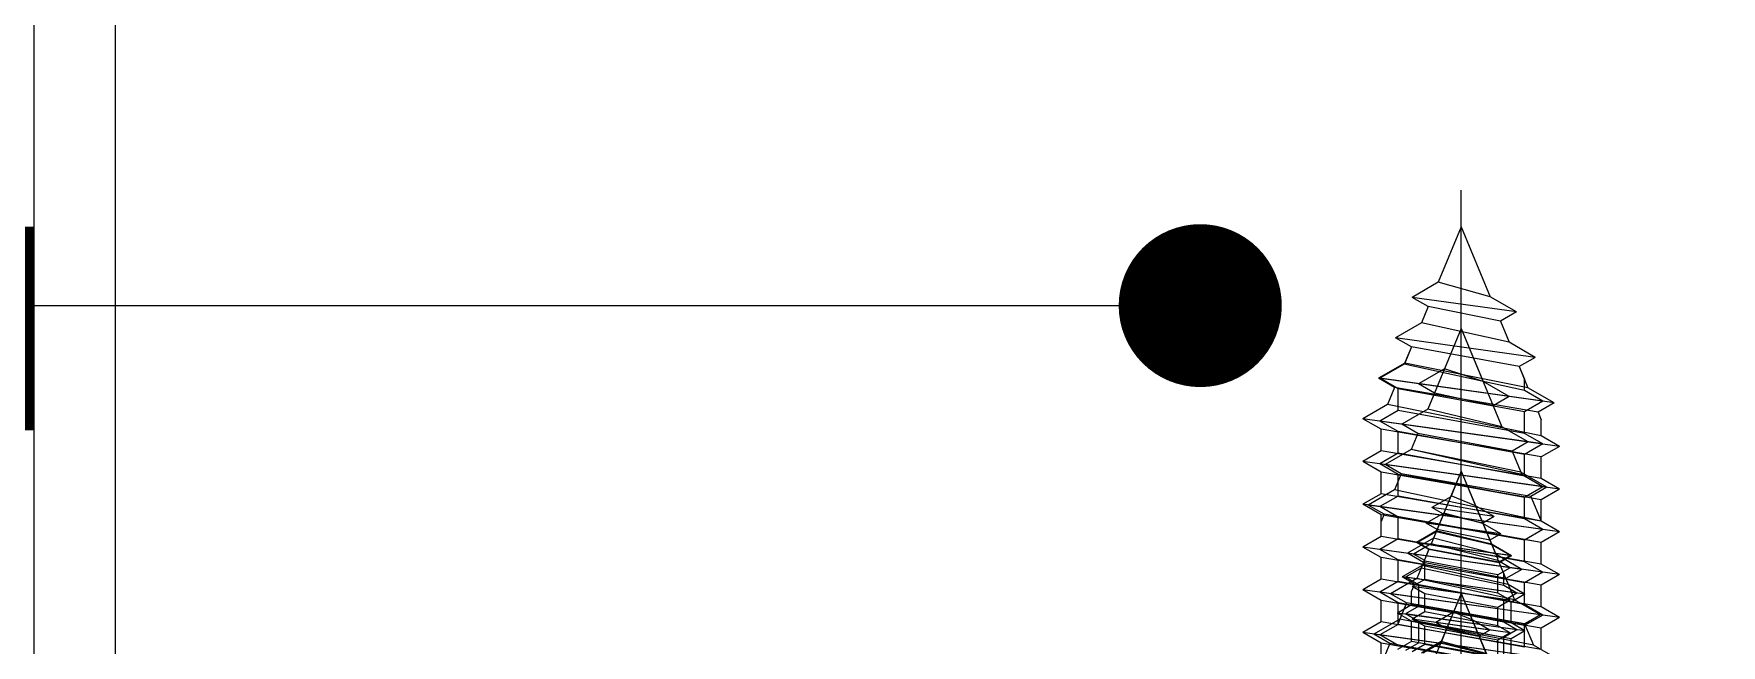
# Model space of a CAD drawing. Extents: x 198753 to 882193, y -399300 to 132460.
# Drawn here: x 345966.2 to 346131.7, y -186926.6 to -186866.5 of the extents above; entities that cross this region are included whole.
import ezdxf

# ---------------------------------------------------------------- set-up
doc = ezdxf.new("R2010")
doc.units = 0
doc.header["$LTSCALE"] = 1000
doc.header["$MEASUREMENT"] = 0
doc.linetypes.add('CENTER', pattern=[50.8, 31.75, -6.35, 6.35, -6.35])
doc.linetypes.add('DASH', pattern=[0.35, 0.25, -0.1])
for name, color, linetype in [('01-标注_符号', 200, 'Continuous'), ('A-SUR_保温', 222, 'Continuous'), ('D_铝板', 181, 'Continuous'), ('PJ', 4, 'Continuous'), ('ZX', 14, 'CENTER'), ('钢龙骨', 173, 'Continuous')]:
    doc.layers.add(name, color=color, linetype=linetype)

# ---------------------------------------------------------------- blocks, each defined once
blk = doc.blocks.new('A$C440A718A')
at = {"layer": '01-标注_符号', "const_width": 0.4}
blk.add_lwpolyline([(-1.6795, 39.9526, 1), (-1.2795, 39.9526, 1)], format="xyb", close=True, dxfattribs=at)
at = {"layer": '01-标注_符号'}
blk.add_lwpolyline([(-43.1882, 39.9526), (-1.4795, 39.9526)], dxfattribs=at)
blk = doc.blocks.new('盘头ST4.8×32')
at = {"layer": 'PJ'}
for p, q in [((29.005, 1.241), (29.565, -1.009)), ((29.895, 0.872), (29.005, 1.241)), ((30.203, 1.405), (29.895, 0.872)), ((29.895, 0.872), (30.268, -0.717)), ((30.203, 1.405), (30.576, -1.25)), ((30.203, 1.405), (30.704, 0.537)), ((30.704, 0.537), (31.083, -0.38)), ((32, 0), (30.704, 0.537)), ((30.268, -0.717), (29.565, -1.009)), ((30.268, -0.717), (30.576, -1.25)), ((31.077, -0.382), (30.576, -1.25)), ((32, 0), (31.077, -0.382)), ((29.565, -1.009), (29.064, -1.877))]:
    blk.add_line(p, q, dxfattribs=at)
at = {"layer": 'ZX', "ltscale": 0.25}
blk.add_line((-4.914, 0), (32.437, 0), dxfattribs=at)
blk = doc.blocks.new('盘头ST4.8×38')
at = {"layer": 'PJ'}
for p, q in [((28.815, 1.79), (29.489, -1.79)), ((28.815, 1.79), (29.711, 1.79)), ((30.063, 2.4), (29.711, 1.79)), ((29.711, 1.79), (30.385, -1.79)), ((30.063, 2.4), (30.737, -2.4)), ((30.063, 2.4), (30.415, 1.79)), ((30.415, 1.79), (31.089, -1.79)), ((30.415, 1.79), (31.311, 1.79)), ((31.663, 2.4), (31.311, 1.79)), ((31.311, 1.79), (31.985, -1.79)), ((31.663, 2.4), (32.337, -2.4)), ((31.663, 2.4), (32.015, 1.79)), ((32.015, 1.79), (32.689, -1.79)), ((32.015, 1.79), (32.911, 1.79)), ((33.263, 2.4), (32.911, 1.79)), ((32.911, 1.79), (33.585, -1.79)), ((33.263, 2.4), (33.93, -2.346)), ((33.263, 2.4), (33.615, 1.79)), ((33.615, 1.79), (34.431, -1.478)), ((33.615, 1.79), (33.679, 1.79)), ((34.621, 1.4), (33.679, 1.79)), ((34.928, 1.933), (34.621, 1.4)), ((34.928, 1.933), (35.442, -1.72)), ((34.928, 1.933), (35.429, 1.065)), ((34.621, 1.4), (35.134, -1.187)), ((38, 0), (35.429, 1.065)), ((35.429, 1.065), (35.943, -0.852)), ((38, 0), (35.943, -0.852)), ((34.431, -1.478), (33.93, -2.346)), ((35.134, -1.187), (34.431, -1.478)), ((35.134, -1.187), (35.442, -1.72)), ((35.943, -0.852), (35.442, -1.72)), ((29.489, -1.79), (29.137, -2.4)), ((29.489, -1.79), (30.385, -1.79)), ((30.385, -1.79), (30.737, -2.4)), ((31.089, -1.79), (30.737, -2.4)), ((31.089, -1.79), (31.985, -1.79)), ((31.985, -1.79), (32.337, -2.4)), ((32.689, -1.79), (32.337, -2.4)), ((32.689, -1.79), (33.609, -1.79)), ((33.609, -1.79), (33.93, -2.346))]:
    blk.add_line(p, q, dxfattribs=at)
at = {"layer": 'ZX', "ltscale": 0.25}
blk.add_line((-4.914, 0), (38.437, 0), dxfattribs=at)
blk = doc.blocks.new('盘头ST5.5×32')
at = {"layer": 'PJ'}
for p, q in [((29.028, 1.231), (29.616, -0.987)), ((32, 0), (29.028, 1.231)), ((32, 0), (29.616, -0.987)), ((29.616, -0.987), (29.082, -1.912))]:
    blk.add_line(p, q, dxfattribs=at)
at = {"layer": 'ZX', "ltscale": 0.25}
blk.add_line((-5.701, 0), (33.005, 0), dxfattribs=at)
blk = doc.blocks.new('盘头ST5.5×38')
at = {"layer": 'PJ'}
for p, q in [((30.216, 2.73), (29.844, 2.085)), ((30.216, 2.73), (30.997, -2.73)), ((30.216, 2.73), (30.589, 2.085)), ((32.016, 2.73), (31.644, 2.085)), ((32.016, 2.73), (32.797, -2.73)), ((32.016, 2.73), (32.389, 2.085)), ((28.789, 2.085), (29.57, -2.085)), ((28.789, 2.085), (29.844, 2.085)), ((29.844, 2.085), (30.625, -2.085)), ((30.589, 2.085), (31.37, -2.085)), ((30.589, 2.085), (31.644, 2.085)), ((31.644, 2.085), (32.425, -2.085)), ((32.389, 2.085), (33.234, -1.974)), ((32.389, 2.085), (32.966, 2.085)), ((33.536, 1.849), (32.966, 2.085)), ((33.861, 2.413), (33.536, 1.849)), ((33.536, 1.849), (34.176, -1.584)), ((33.861, 2.413), (34.502, -2.147)), ((33.861, 2.413), (34.391, 1.495)), ((34.391, 1.495), (35.032, -1.23)), ((35.447, 1.058), (34.391, 1.495)), ((35.772, 1.621), (35.447, 1.058)), ((35.447, 1.058), (35.888, -0.875)), ((35.772, 1.621), (36.216, -1.443)), ((35.772, 1.621), (36.302, 0.703)), ((38, 0), (36.302, 0.703)), ((36.302, 0.703), (36.799, -0.497)), ((36.75, -0.518), (36.216, -1.443)), ((38, 0), (36.75, -0.518)), ((34.176, -1.584), (33.234, -1.974)), ((34.176, -1.584), (34.502, -2.147)), ((35.032, -1.23), (34.502, -2.147)), ((35.888, -0.875), (35.032, -1.23)), ((35.888, -0.875), (36.216, -1.443)), ((29.57, -2.085), (29.197, -2.73)), ((29.57, -2.085), (30.625, -2.085)), ((30.625, -2.085), (30.997, -2.73)), ((31.37, -2.085), (30.997, -2.73)), ((31.37, -2.085), (32.425, -2.085)), ((32.425, -2.085), (32.797, -2.73)), ((33.234, -1.974), (32.797, -2.73))]:
    blk.add_line(p, q, dxfattribs=at)
at = {"layer": 'ZX', "ltscale": 0.25}
blk.add_line((-5.701, 0), (39.005, 0), dxfattribs=at)
blk = doc.blocks.new('盘头ST6.3×32')
at = {"layer": 'PJ'}
for p, q in [((32, 0), (29.054, 1.22)), ((29.054, 1.22), (29.637, -0.979)), ((32, 0), (29.637, -0.979)), ((29.637, -0.979), (29.075, -1.953))]:
    blk.add_line(p, q, dxfattribs=at)
at = {"layer": 'ZX', "ltscale": 0.25}
blk.add_line((-4.6, 0), (33.353, 0), dxfattribs=at)
blk = doc.blocks.new('盘头ST6.3×38')
at = {"layer": 'PJ'}
for p, q in [((30.161, 3.125), (29.765, 2.44)), ((30.161, 3.125), (31.039, -3.125)), ((30.161, 3.125), (30.556, 2.44)), ((31.961, 3.125), (31.565, 2.44)), ((31.961, 3.125), (32.807, -2.893)), ((31.961, 3.125), (32.434, 2.306)), ((28.756, 2.44), (29.635, -2.44)), ((28.756, 2.44), (29.765, 2.44)), ((29.765, 2.44), (30.644, -2.44)), ((30.556, 2.44), (31.435, -2.44)), ((30.556, 2.44), (31.565, 2.44)), ((31.565, 2.44), (32.461, -2.294)), ((32.434, 2.306), (33.369, -1.918)), ((33.509, 1.86), (32.434, 2.306)), ((33.854, 2.459), (33.509, 1.86)), ((33.509, 1.86), (34.162, -1.59)), ((33.854, 2.459), (34.508, -2.188)), ((33.854, 2.459), (34.417, 1.484)), ((38, 0), (34.417, 1.484)), ((34.417, 1.484), (35.07, -1.214)), ((38, 0), (35.07, -1.214)), ((34.162, -1.59), (33.369, -1.918)), ((34.162, -1.59), (34.508, -2.188)), ((35.07, -1.214), (34.508, -2.188)), ((29.635, -2.44), (29.239, -3.125)), ((29.635, -2.44), (30.644, -2.44)), ((30.644, -2.44), (31.039, -3.125)), ((31.435, -2.44), (31.039, -3.125)), ((31.435, -2.44), (32.109, -2.44)), ((32.461, -2.294), (32.109, -2.44)), ((32.461, -2.294), (32.807, -2.893)), ((33.369, -1.918), (32.807, -2.893))]:
    blk.add_line(p, q, dxfattribs=at)
at = {"layer": 'ZX', "ltscale": 0.25}
blk.add_line((-4.6, 0), (39.353, 0), dxfattribs=at)
blk = doc.blocks.new('盘头ST8×32')
at = {"layer": 'PJ'}
for q in [(27.603, 1.821), (28.427, -1.48)]:
    blk.add_line((32, 0), q, dxfattribs=at)
at = {"layer": 'ZX', "ltscale": 0.25}
blk.add_line((-6, 0), (33.796, 0), dxfattribs=at)
blk = doc.blocks.new('盘头ST8×38')
at = {"layer": 'PJ'}
for p, q in [((28.838, 4), (29.962, -4)), ((30.953, 3.893), (30.495, 3.1)), ((30.953, 3.893), (31.987, -3.465)), ((30.953, 3.893), (31.692, 2.613)), ((29.357, 3.1), (30.482, -3.1)), ((29.357, 3.1), (30.495, 3.1)), ((30.495, 3.1), (31.533, -2.679)), ((31.692, 2.613), (32.726, -2.184)), ((32.729, 2.183), (31.692, 2.613)), ((33.183, 2.97), (32.729, 2.183)), ((33.183, 2.97), (33.971, -2.643)), ((33.183, 2.97), (33.922, 1.689)), ((32.729, 2.183), (33.518, -1.857)), ((38, 0), (33.922, 1.689)), ((33.922, 1.689), (34.711, -1.363)), ((38, 0), (34.711, -1.363)), ((34.711, -1.363), (33.971, -2.643)), ((32.726, -2.184), (31.987, -3.465)), ((33.518, -1.857), (32.726, -2.184)), ((33.518, -1.857), (33.971, -2.643)), ((29.443, -3.1), (29.962, -4)), ((30.482, -3.1), (29.962, -4)), ((30.482, -3.1), (30.516, -3.1)), ((31.533, -2.679), (30.516, -3.1)), ((31.533, -2.679), (31.987, -3.465))]:
    blk.add_line(p, q, dxfattribs=at)
at = {"layer": 'ZX', "ltscale": 0.25}
blk.add_line((-6, 0), (39.796, 0), dxfattribs=at)
blk = doc.blocks.new('盘头ST8×45')
at = {"layer": 'PJ'}
for p, q in [((28.838, 4), (29.962, -4)), ((30.938, 4), (30.418, 3.1)), ((30.938, 4), (32.062, -4)), ((30.938, 4), (31.457, 3.1)), ((33.038, 4), (32.518, 3.1)), ((33.038, 4), (34.162, -4)), ((33.038, 4), (33.557, 3.1)), ((35.138, 4), (34.618, 3.1)), ((35.138, 4), (35.657, 3.1)), ((35.138, 4), (36.262, -4)), ((37.238, 4), (36.718, 3.1)), ((37.238, 4), (38.325, -3.739)), ((37.238, 4), (37.833, 2.969)), ((29.357, 3.1), (30.482, -3.1)), ((29.357, 3.1), (30.418, 3.1)), ((30.418, 3.1), (31.543, -3.1)), ((31.457, 3.1), (32.582, -3.1)), ((31.457, 3.1), (32.518, 3.1)), ((32.518, 3.1), (33.643, -3.1)), ((33.557, 3.1), (34.682, -3.1)), ((33.557, 3.1), (34.618, 3.1)), ((34.618, 3.1), (35.743, -3.1)), ((35.657, 3.1), (36.782, -3.1)), ((35.657, 3.1), (36.718, 3.1)), ((36.718, 3.1), (37.872, -2.953)), ((37.833, 2.969), (39.065, -2.458)), ((38.986, 2.491), (37.833, 2.969)), ((39.439, 3.277), (38.986, 2.491)), ((38.986, 2.491), (39.856, -2.131)), ((39.439, 3.277), (40.31, -2.917)), ((39.439, 3.277), (40.179, 1.997)), ((40.179, 1.997), (41.049, -1.636)), ((41.215, 1.568), (40.179, 1.997)), ((41.669, 2.354), (41.215, 1.568)), ((41.669, 2.354), (42.294, -2.095)), ((41.669, 2.354), (42.408, 1.073)), ((41.215, 1.568), (41.841, -1.309)), ((45, 0), (42.408, 1.073)), ((42.408, 1.073), (43.034, -0.815)), ((45, 0), (43.034, -0.815)), ((43.034, -0.815), (42.294, -2.095)), ((41.049, -1.636), (40.31, -2.917)), ((41.841, -1.309), (41.049, -1.636)), ((41.841, -1.309), (42.294, -2.095)), ((39.065, -2.458), (38.325, -3.739)), ((39.856, -2.131), (39.065, -2.458)), ((39.856, -2.131), (40.31, -2.917)), ((29.443, -3.1), (29.962, -4)), ((30.482, -3.1), (29.962, -4)), ((30.482, -3.1), (31.543, -3.1)), ((31.543, -3.1), (32.062, -4)), ((32.582, -3.1), (32.062, -4)), ((32.582, -3.1), (33.643, -3.1)), ((33.643, -3.1), (34.162, -4)), ((34.682, -3.1), (34.162, -4)), ((34.682, -3.1), (35.743, -3.1)), ((35.743, -3.1), (36.262, -4)), ((36.782, -3.1), (36.262, -4)), ((36.782, -3.1), (37.516, -3.1)), ((37.872, -2.953), (37.516, -3.1)), ((37.872, -2.953), (38.325, -3.739))]:
    blk.add_line(p, q, dxfattribs=at)
at = {"layer": 'ZX', "ltscale": 0.25}
blk.add_line((-6, 0), (46.796, 0), dxfattribs=at)
blk = doc.blocks.new('盘头ST8×50')
at = {"layer": 'PJ'}
for p, q in [((28.838, 4), (29.962, -4)), ((30.938, 4), (30.418, 3.1)), ((30.938, 4), (32.062, -4)), ((30.938, 4), (31.457, 3.1)), ((33.038, 4), (32.518, 3.1)), ((33.038, 4), (34.162, -4)), ((33.038, 4), (33.557, 3.1)), ((35.138, 4), (34.618, 3.1)), ((35.138, 4), (36.262, -4)), ((35.138, 4), (35.657, 3.1)), ((37.238, 4), (36.718, 3.1)), ((37.238, 4), (38.362, -4)), ((37.238, 4), (37.757, 3.1)), ((39.338, 4), (38.818, 3.1)), ((39.338, 4), (40.462, -4)), ((39.338, 4), (39.857, 3.1)), ((41.438, 4), (40.918, 3.1)), ((41.438, 4), (42.562, -4)), ((41.438, 4), (41.957, 3.1)), ((43.59, 3.629), (43.136, 2.843)), ((43.59, 3.629), (44.554, -3.23)), ((43.59, 3.629), (44.329, 2.349)), ((29.357, 3.1), (30.482, -3.1)), ((29.357, 3.1), (30.418, 3.1)), ((30.418, 3.1), (31.543, -3.1)), ((31.457, 3.1), (32.582, -3.1)), ((31.457, 3.1), (32.518, 3.1)), ((32.518, 3.1), (33.643, -3.1)), ((33.557, 3.1), (34.682, -3.1)), ((33.557, 3.1), (34.618, 3.1)), ((34.618, 3.1), (35.743, -3.1)), ((35.657, 3.1), (36.782, -3.1)), ((35.657, 3.1), (36.718, 3.1)), ((36.718, 3.1), (37.843, -3.1)), ((37.757, 3.1), (38.882, -3.1)), ((37.757, 3.1), (38.818, 3.1)), ((38.818, 3.1), (39.943, -3.1)), ((39.857, 3.1), (40.982, -3.1)), ((39.857, 3.1), (40.918, 3.1)), ((40.918, 3.1), (42.043, -3.1)), ((41.957, 3.1), (42.516, 3.1)), ((41.957, 3.1), (43.26, -2.792)), ((43.136, 2.843), (42.516, 3.1)), ((43.136, 2.843), (44.1, -2.444)), ((45.82, 2.706), (45.366, 1.92)), ((45.82, 2.706), (46.538, -2.408)), ((45.82, 2.706), (46.559, 1.425)), ((44.329, 2.349), (45.293, -1.95)), ((45.366, 1.92), (44.329, 2.349)), ((45.366, 1.92), (46.085, -1.622)), ((50, 0), (46.559, 1.425)), ((46.559, 1.425), (47.278, -1.128)), ((50, 0), (47.278, -1.128)), ((46.085, -1.622), (45.293, -1.95)), ((46.085, -1.622), (46.538, -2.408)), ((47.278, -1.128), (46.538, -2.408)), ((44.1, -2.444), (43.26, -2.792)), ((44.1, -2.444), (44.554, -3.23)), ((45.293, -1.95), (44.554, -3.23)), ((29.443, -3.1), (29.962, -4)), ((30.482, -3.1), (29.962, -4)), ((30.482, -3.1), (31.543, -3.1)), ((31.543, -3.1), (32.062, -4)), ((32.582, -3.1), (32.062, -4)), ((32.582, -3.1), (33.643, -3.1)), ((33.643, -3.1), (34.162, -4)), ((34.682, -3.1), (34.162, -4)), ((34.682, -3.1), (35.743, -3.1)), ((35.743, -3.1), (36.262, -4)), ((36.782, -3.1), (36.262, -4)), ((36.782, -3.1), (37.843, -3.1)), ((37.843, -3.1), (38.362, -4)), ((38.882, -3.1), (38.362, -4)), ((38.882, -3.1), (39.943, -3.1)), ((39.943, -3.1), (40.462, -4)), ((40.982, -3.1), (40.462, -4)), ((40.982, -3.1), (42.043, -3.1)), ((42.043, -3.1), (42.562, -4)), ((43.26, -2.792), (42.562, -4))]:
    blk.add_line(p, q, dxfattribs=at)
at = {"layer": 'ZX', "ltscale": 0.25}
blk.add_line((-6, 0), (51.796, 0), dxfattribs=at)
blk = doc.blocks.new('盘头ST9.5×32')
at = {"layer": 'PJ'}
for q in [(27.603, 1.821), (28.427, -1.48)]:
    blk.add_line((32, 0), q, dxfattribs=at)
at = {"layer": 'ZX', "ltscale": 0.25}
blk.add_line((-7.5, 0), (33.492, 0), dxfattribs=at)
blk = doc.blocks.new('盘头ST9.5×38')
at = {"layer": 'PJ'}
for p, q in [((28.722, 4.825), (30.002, -4.287)), ((28.722, 4.825), (29.467, 3.535)), ((28.202, 3.925), (29.549, -3.501)), ((29.467, 3.535), (30.742, -3.006)), ((30.499, 3.107), (29.467, 3.535)), ((30.953, 3.893), (30.499, 3.107)), ((30.953, 3.893), (31.987, -3.465)), ((30.953, 3.893), (31.692, 2.613)), ((30.499, 3.107), (31.533, -2.679)), ((31.692, 2.613), (32.726, -2.184)), ((32.729, 2.183), (31.692, 2.613)), ((33.183, 2.97), (32.729, 2.183)), ((33.183, 2.97), (33.971, -2.643)), ((33.183, 2.97), (33.922, 1.689)), ((32.729, 2.183), (33.518, -1.857)), ((38, 0), (33.922, 1.689)), ((33.922, 1.689), (34.711, -1.363)), ((38, 0), (34.711, -1.363)), ((34.711, -1.363), (33.971, -2.643)), ((32.726, -2.184), (31.987, -3.465)), ((33.518, -1.857), (32.726, -2.184)), ((33.518, -1.857), (33.971, -2.643)), ((30.742, -3.006), (30.002, -4.287)), ((31.533, -2.679), (30.742, -3.006)), ((31.533, -2.679), (31.987, -3.465)), ((29.549, -3.501), (28.524, -3.925)), ((29.549, -3.501), (30.002, -4.287))]:
    blk.add_line(p, q, dxfattribs=at)
at = {"layer": 'ZX', "ltscale": 0.25}
blk.add_line((-7.5, 0), (39.492, 0), dxfattribs=at)
blk = doc.blocks.new('盘头ST9.5×45')
at = {"layer": 'PJ'}
for p, q in [((28.722, 4.825), (30.078, -4.825)), ((30.822, 4.825), (30.302, 3.925)), ((30.822, 4.825), (31.342, 3.925)), ((30.822, 4.825), (32.178, -4.825)), ((32.922, 4.825), (32.402, 3.925)), ((32.922, 4.825), (33.442, 3.925)), ((32.922, 4.825), (34.278, -4.825)), ((35.022, 4.825), (34.502, 3.925)), ((35.022, 4.825), (36.341, -4.561)), ((35.022, 4.825), (35.547, 3.916)), ((37.21, 4.201), (36.756, 3.415)), ((37.21, 4.201), (38.325, -3.739)), ((37.21, 4.201), (37.949, 2.921)), ((28.202, 3.925), (29.558, -3.925)), ((29.242, 3.925), (30.302, 3.925)), ((29.242, 3.925), (30.598, -3.925)), ((30.302, 3.925), (31.658, -3.925)), ((31.342, 3.925), (32.402, 3.925)), ((31.342, 3.925), (32.698, -3.925)), ((32.402, 3.925), (33.758, -3.925)), ((33.442, 3.925), (34.502, 3.925)), ((33.442, 3.925), (34.798, -3.925)), ((34.502, 3.925), (35.887, -3.775)), ((35.547, 3.916), (37.08, -3.28)), ((36.756, 3.415), (35.547, 3.916)), ((36.756, 3.415), (37.872, -2.953)), ((37.949, 2.921), (39.065, -2.458)), ((38.986, 2.491), (37.949, 2.921)), ((39.439, 3.277), (38.986, 2.491)), ((38.986, 2.491), (39.856, -2.131)), ((39.439, 3.277), (40.31, -2.917)), ((39.439, 3.277), (40.179, 1.997)), ((45, 0), (40.179, 1.997)), ((40.179, 1.997), (41.049, -1.636)), ((45, 0), (41.049, -1.636)), ((41.049, -1.636), (40.31, -2.917)), ((39.065, -2.458), (38.325, -3.739)), ((39.856, -2.131), (39.065, -2.458)), ((39.856, -2.131), (40.31, -2.917)), ((37.08, -3.28), (36.341, -4.561)), ((37.872, -2.953), (37.08, -3.28)), ((37.872, -2.953), (38.325, -3.739)), ((28.498, -3.925), (29.558, -3.925)), ((29.558, -3.925), (30.078, -4.825)), ((30.598, -3.925), (30.078, -4.825)), ((30.598, -3.925), (31.658, -3.925)), ((31.658, -3.925), (32.178, -4.825)), ((32.698, -3.925), (32.178, -4.825)), ((32.698, -3.925), (33.758, -3.925)), ((33.758, -3.925), (34.278, -4.825)), ((34.798, -3.925), (34.278, -4.825)), ((34.798, -3.925), (35.524, -3.925)), ((35.887, -3.775), (35.524, -3.925)), ((35.887, -3.775), (36.341, -4.561))]:
    blk.add_line(p, q, dxfattribs=at)
at = {"layer": 'ZX', "ltscale": 0.25}
blk.add_line((-7.5, 0), (46.492, 0), dxfattribs=at)
blk = doc.blocks.new('盘头ST9.5×50')
at = {"layer": 'PJ'}
for p, q in [((28.722, 4.825), (30.078, -4.825)), ((30.822, 4.825), (30.302, 3.925)), ((30.822, 4.825), (32.178, -4.825)), ((30.822, 4.825), (31.342, 3.925)), ((32.922, 4.825), (32.402, 3.925)), ((32.922, 4.825), (34.278, -4.825)), ((32.922, 4.825), (33.442, 3.925)), ((35.022, 4.825), (34.502, 3.925)), ((35.022, 4.825), (35.542, 3.925)), ((35.022, 4.825), (36.378, -4.825)), ((37.122, 4.825), (36.602, 3.925)), ((37.122, 4.825), (37.642, 3.925)), ((37.122, 4.825), (38.478, -4.825)), ((39.222, 4.825), (38.702, 3.925)), ((39.222, 4.825), (39.742, 3.925)), ((39.222, 4.825), (40.578, -4.825)), ((41.36, 4.553), (40.906, 3.767)), ((41.36, 4.553), (42.569, -4.052)), ((41.36, 4.553), (42.099, 3.273)), ((28.202, 3.925), (29.558, -3.925)), ((29.242, 3.925), (30.598, -3.925)), ((29.242, 3.925), (30.302, 3.925)), ((30.302, 3.925), (31.658, -3.925)), ((31.342, 3.925), (32.698, -3.925)), ((31.342, 3.925), (32.402, 3.925)), ((32.402, 3.925), (33.758, -3.925)), ((33.442, 3.925), (34.502, 3.925)), ((33.442, 3.925), (34.798, -3.925)), ((34.502, 3.925), (35.858, -3.925)), ((35.542, 3.925), (36.602, 3.925)), ((35.542, 3.925), (36.898, -3.925)), ((36.602, 3.925), (37.958, -3.925)), ((37.642, 3.925), (38.702, 3.925)), ((37.642, 3.925), (38.998, -3.925)), ((38.702, 3.925), (40.058, -3.925)), ((39.742, 3.925), (40.524, 3.925)), ((39.742, 3.925), (41.278, -3.613)), ((40.906, 3.767), (40.524, 3.925)), ((40.906, 3.767), (42.116, -3.266)), ((43.59, 3.629), (43.136, 2.843)), ((43.59, 3.629), (44.554, -3.23)), ((43.59, 3.629), (44.329, 2.349)), ((42.099, 3.273), (43.309, -2.772)), ((43.136, 2.843), (42.099, 3.273)), ((43.136, 2.843), (44.1, -2.444)), ((45.82, 2.706), (45.366, 1.92)), ((45.82, 2.706), (46.538, -2.408)), ((45.82, 2.706), (46.559, 1.425)), ((44.329, 2.349), (45.293, -1.95)), ((45.366, 1.92), (44.329, 2.349)), ((45.366, 1.92), (46.085, -1.622)), ((46.559, 1.425), (47.278, -1.128)), ((50, 0), (46.559, 1.425)), ((50, 0), (47.278, -1.128)), ((46.085, -1.622), (45.293, -1.95)), ((46.085, -1.622), (46.538, -2.408)), ((47.278, -1.128), (46.538, -2.408)), ((44.1, -2.444), (43.309, -2.772)), ((44.1, -2.444), (44.554, -3.23)), ((45.293, -1.95), (44.554, -3.23)), ((42.116, -3.266), (41.278, -3.613)), ((42.116, -3.266), (42.569, -4.052)), ((43.309, -2.772), (42.569, -4.052)), ((28.498, -3.925), (29.558, -3.925)), ((29.558, -3.925), (30.078, -4.825)), ((30.598, -3.925), (30.078, -4.825)), ((30.598, -3.925), (31.658, -3.925)), ((31.658, -3.925), (32.178, -4.825)), ((32.698, -3.925), (32.178, -4.825)), ((32.698, -3.925), (33.758, -3.925)), ((33.758, -3.925), (34.278, -4.825)), ((34.798, -3.925), (34.278, -4.825)), ((34.798, -3.925), (35.858, -3.925)), ((35.858, -3.925), (36.378, -4.825)), ((36.898, -3.925), (36.378, -4.825)), ((36.898, -3.925), (37.958, -3.925)), ((37.958, -3.925), (38.478, -4.825)), ((38.998, -3.925), (38.478, -4.825)), ((38.998, -3.925), (40.058, -3.925)), ((40.058, -3.925), (40.578, -4.825)), ((41.278, -3.613), (40.578, -4.825))]:
    blk.add_line(p, q, dxfattribs=at)
at = {"layer": 'ZX', "ltscale": 0.25}
blk.add_line((-7.5, 0), (51.492, 0), dxfattribs=at)
blk = doc.blocks.new('halksjdhasjkld')
at = {"layer": 'A-SUR_保温', "linetype": 'DASH'}
blk.add_circle((62911.28, 20593.38), 1200, dxfattribs=at)
at = {"layer": '钢龙骨'}
for points in [[(62047.63, 20988.95), (62047.63, 20868.95), (62347.63, 20868.95), (62347.63, 20988.95)], [(62055.63, 20980.95), (62055.63, 20876.95), (62339.63, 20876.95), (62339.63, 20980.95)]]:
    blk.add_lwpolyline(points, close=True, dxfattribs=at)
at = {"layer": '钢龙骨', "const_width": 20}
blk.add_lwpolyline([(62047.63, 20928.95), (61991.63, 20928.95)], dxfattribs=at)
at = {"xscale": 20, "yscale": 20, "zscale": 20}
blk.add_blockref('A$C440A718A', (62191.63, 20132.16), dxfattribs=at)
at = {"extrusion": (0, 0, -1), "xscale": 2, "yscale": 2, "zscale": -2, "rotation": 90}
for name in ['盘头ST9.5×50', '盘头ST8×50', '盘头ST9.5×45', '盘头ST8×45', '盘头ST8×38', '盘头ST9.5×38', '盘头ST6.3×38', '盘头ST5.5×38', '盘头ST4.8×38', '盘头ST9.5×32', '盘头ST8×32', '盘头ST6.3×32', '盘头ST5.5×32', '盘头ST4.8×32']:
    blk.add_blockref(name, (-62187.64, 20838.95), dxfattribs=at)

msp = doc.modelspace()

# ---------------------------------------------------------------- block references
at = {"layer": 'D_铝板'}
msp.add_blockref('halksjdhasjkld', (283918.56, -207824.44), dxfattribs=at)

doc.saveas('drawing.dxf')
